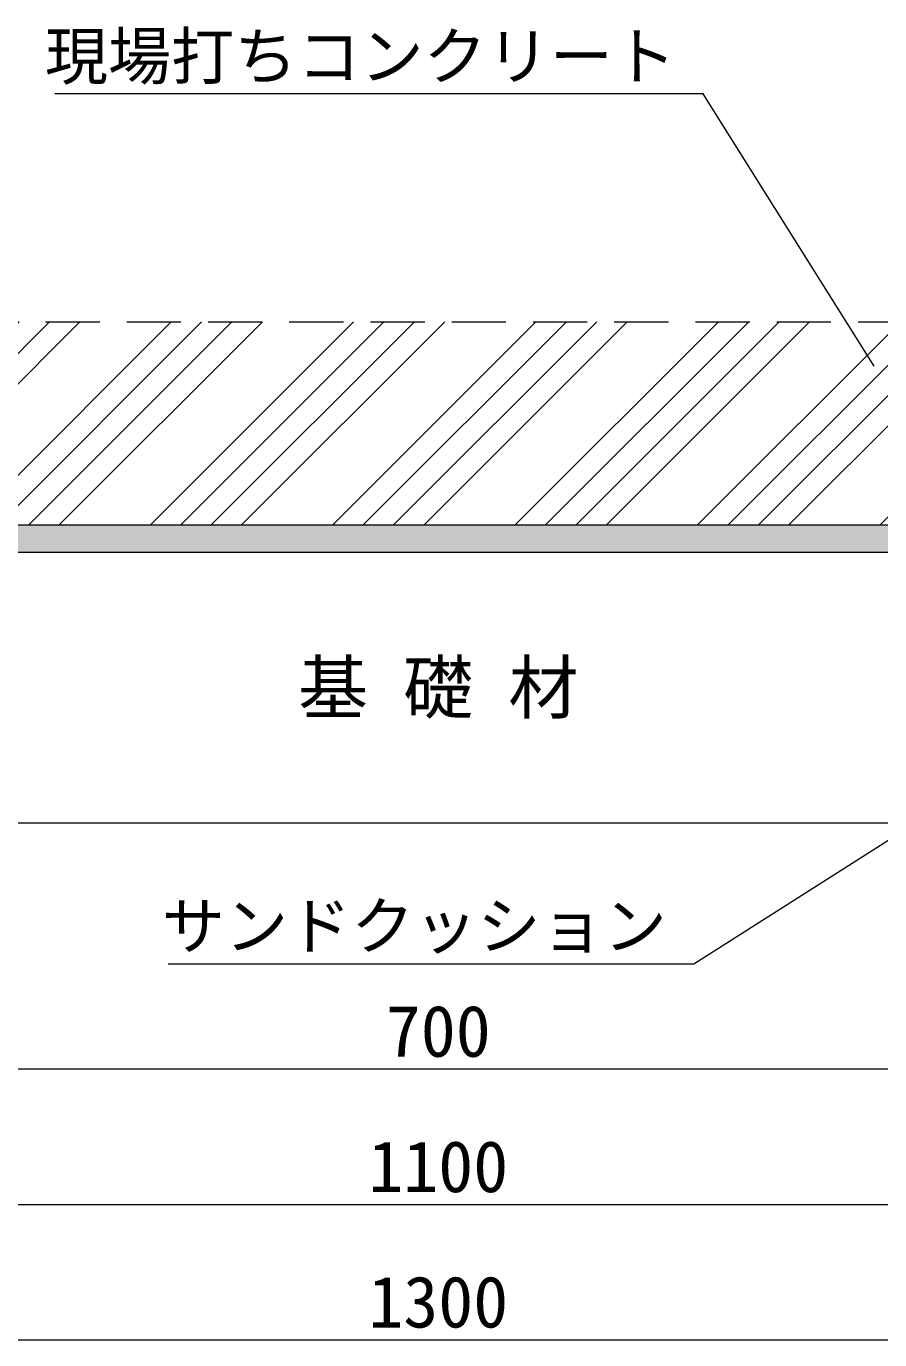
# Model space of a CAD drawing. Units: millimetres at full size. Extents: x 77366 to 106166, y -28085 to 6898.
# Drawn here: x 104887 to 105517, y -11474 to -10504 of the extents above; entities that cross this region are included whole.
import ezdxf
from ezdxf.enums import TextEntityAlignment as Align

# ---------------------------------------------------------------- set-up
doc = ezdxf.new("R2010")
doc.units = ezdxf.units.MM
doc.header["$LTSCALE"] = 50
doc.linetypes.add('USER2', pattern=[1.2, 0.8, -0.4])
for name, color, linetype, lineweight in [('ハッチング', 7, 'Continuous', 9), ('基礎', 7, 'Continuous', 5), ('寸法線', 7, 'Continuous', 13), ('引出線', 4, 'Continuous', 13), ('本体', 2, 'Continuous', 20)]:
    doc.layers.add(name, color=color, linetype=linetype, lineweight=lineweight)
doc.layers.add('モルタル', color=7, linetype='Continuous')
doc.layers.add('文字', color=7, linetype='Continuous')
doc.styles.add('ＭＳ ゴシック', font='')
doc.styles.get('ＭＳ ゴシック').set_extended_font_data('MS Gothic')

# ---------------------------------------------------------------- blocks, each defined once
blk = doc.blocks.new('filled_arrow')
at = {"color": 0, "linetype": 'Continuous', "lineweight": -2}
blk.add_solid([(7.5, 1.25), (0, 0), (7.5, -1.25)], dxfattribs=at)

msp = doc.modelspace()

# ---------------------------------------------------------------- hatches: boundary and pattern name
at = {"layer": 'ハッチング'}
h = msp.add_hatch(dxfattribs=at)
h.set_pattern_fill('USER', color=256, style=0, pattern_type=2)
h.set_pattern_definition([(45, (25700, -13638.4), (-67.35192, 67.35192), []), (45, (25722.45, -13638.4), (-67.35192, 67.35192), []), (45, (25744.9, -13638.4), (-67.35192, 67.35192), []), (45, (25767.35, -13638.4), (-67.35192, 67.35192), [])])
h.paths.add_polyline_path([(104840.8, -10721.94), (104840.8, -10871.94), (105540.8, -10871.94), (105540.8, -10721.94)])
at = {"layer": 'モルタル'}
msp.add_hatch(color=256, dxfattribs=at).paths.add_polyline_path([(105740.8, -10891.94), (105740.8, -10871.94), (104640.8, -10871.94), (104640.8, -10891.94)])

# ---------------------------------------------------------------- linework, layer by layer
at = {"layer": '基礎', "color": 3, "lineweight": 20}
for p, q in [((104540.8, -10891.94), (105840.8, -10891.94)), ((104540.8, -11091.94), (105840.8, -11091.94))]:
    msp.add_line(p, q, dxfattribs=at)
at = {"layer": '寸法線'}
for p, q in [((104840.8, -11273.73), (105540.8, -11273.73)), ((104640.8, -11373.73), (105740.8, -11373.73)), ((104540.8, -11473.73), (105840.8, -11473.73))]:
    msp.add_line(p, q, dxfattribs=at)
at = {"layer": '引出線'}
for points in [[(105512.77, -10754.71), (105386.44, -10553.42), (104907.58, -10553.42)], [(105637.07, -11032.65), (105379.55, -11196.35), (104991.33, -11196.35)]]:
    msp.add_lwpolyline(points, dxfattribs=at)
at = {"layer": '本体', "linetype": 'USER2', "lineweight": 9}
msp.add_line((104840.8, -10721.94), (105540.8, -10721.94), dxfattribs=at)
at = {"layer": '本体'}
for p, q in [((104640.8, -10871.94), (105740.8, -10871.94)), ((104690.8, -10891.94), (105690.8, -10891.94))]:
    msp.add_line(p, q, dxfattribs=at)

# ---------------------------------------------------------------- block references
at = {"layer": '引出線', "xscale": 0.133, "yscale": 0.133, "rotation": 122.1}
msp.add_blockref('filled_arrow', (105512.77, -10754.71), dxfattribs=at)

# ---------------------------------------------------------------- texts
at = {"layer": '寸法線', "style": 'ＭＳ ゴシック'}
for s, p in [('700', (105190.8, -11245.73)), ('1100', (105190.8, -11345.73)), ('1300', (105190.8, -11445.73))]:
    msp.add_text(s, height=37.98, dxfattribs=at).set_placement(p, align=Align.MIDDLE_CENTER)
at = {"layer": '引出線', "style": 'ＭＳ ゴシック'}
for s, p in [('現場打ちコンクリート', (105366.44, -10508.58)), ('サンドクッション', (105359.55, -11150.96))]:
    msp.add_text(s, height=34.18, dxfattribs=at).set_placement(p, align=Align.TOP_RIGHT)
at = {"layer": '文字', "style": 'ＭＳ ゴシック'}
msp.add_text('基 礎 材', height=37.98, dxfattribs=at).set_placement((105190.8, -10991.94), align=Align.MIDDLE_CENTER)

doc.saveas('drawing.dxf')
